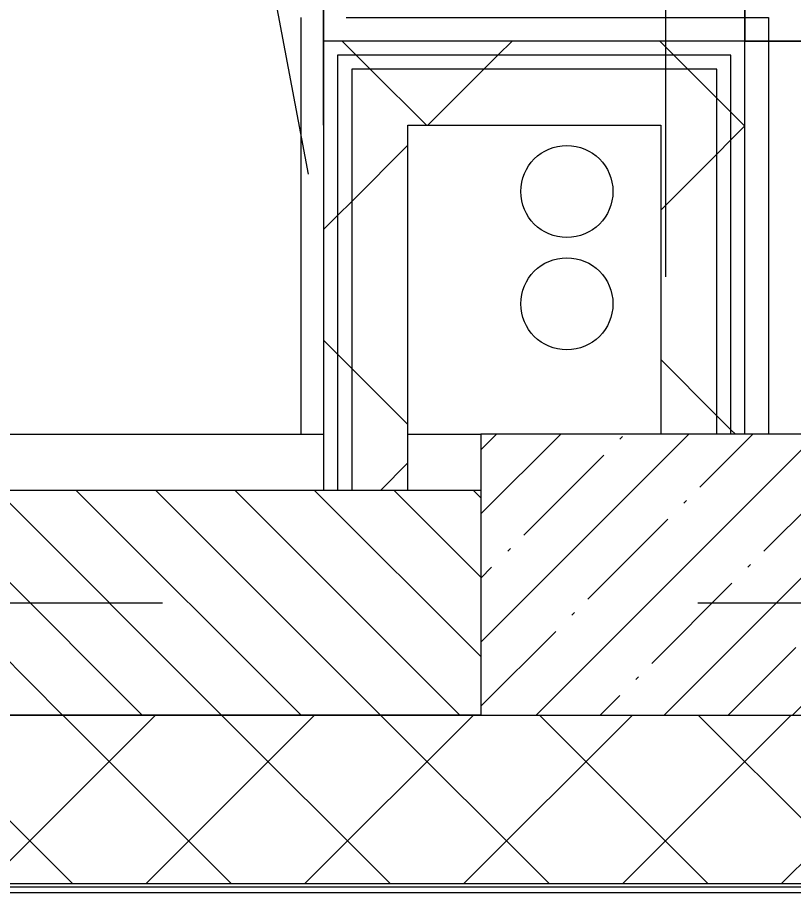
# Model space of a CAD drawing. Header units: millimetres. Extents: x 81037 to 284518, y -8553 to 29000.
# Drawn here: x 101318 to 102008, y -258 to 521 of the extents above; entities that cross this region are included whole.
import ezdxf

# ---------------------------------------------------------------- set-up
doc = ezdxf.new("R2010")
doc.units = ezdxf.units.MM
doc.linetypes.add('Осевая', pattern=[3175, 634.9999999999999, -476.25, 1587.5, -476.25])
for name, color, linetype, lineweight in [('A-ANNO-DIMS', 7, 'Continuous', 9), ('A-ANNO-DIMS-100', 7, 'Continuous', 9), ('A-DETL', 7, 'Continuous', 9), ('A-WALL', 7, 'Continuous', 9), ('A-WALL-1', 7, 'Continuous', 13), ('A-WALL-IDEN', 7, 'Continuous', 9), ('I-WALL', 7, 'Continuous', 9), ('S-COLS', 7, 'Continuous', 9), ('Оси-2', 7, 'Осевая', 9)]:
    doc.layers.add(name, color=color, linetype=linetype, lineweight=lineweight)
for name, color, linetype, lineweight, true_color in [('A-FLOR-1', 7, 'Continuous', 9, 0xaaaaaa), ('A-WALL-2', 7, 'Continuous', 13, 0x008040), ('I-WALL-2', 7, 'Continuous', 9, 0x008040)]:
    doc.layers.add(name, color=color, linetype=linetype, lineweight=lineweight, true_color=true_color)
doc.styles.add('ISOCPEUR_1', font='isocpeur.ttf', dxfattribs={"width": 0.9, "height": 200})
doc.dimstyles.new('ISO-2_0_0_9К_Средний_округл2_1', dxfattribs={"dimscale": 304.8, "dimtxt": 199.196235162063, "dimasz": 0.4921259842519685, "dimexe": 0.3937007874015748, "dimexo": 0, "dimgap": 0, "dimtad": 1, "dimdec": 0, "dimrnd": 10, "dimzin": 0, "dimdsep": 46, "dimtxsty": 'ISOCPEUR_1', "dimblk1": 'OBLIQUE', "dimblk2": 'OBLIQUE', "dimsah": 1, "dimcen": 0.09, "dimdle": 0.3937007874015748, "dimazin": 0, "dimtfac": 1, "dimtdec": 4, "dimtix": 1, "dimtmove": 1, "dimatfit": 3, "dimfxl": 1, "dimtvp": 1, "dimtolj": 1, "dimtzin": 0, "dimarcsym": 2})
pattern_1 = [(45, (0, 0), (-141.4213562373095, 141.4213562373095), []), (135, (0, 0), (-141.4213562373095, -141.4213562373095), [])]

# ---------------------------------------------------------------- blocks, each defined once
blk = doc.blocks.new('BSC_Колонна _Прямоугольная - 250х900-V5-План монтажа стен и перегородок 2 этажа в осях 23_33')
at = {"layer": 'S-COLS'}
h = blk.add_hatch(dxfattribs=at)
h.set_pattern_fill('FP_14', color=256, style=0, pattern_type=2)
h.set_pattern_definition([(45, (-102180, -25), (-57.02462636878913, 57.02462636878913), []), (45, (-102122.975, -25), (-57.02462636878913, 57.02462636878913), [100.806, -20.161, 3.353, -16.808])])
h.paths.add_polyline_path([(-45.06840897856963, -125.0000000000062), (450.0000000001273, -124.9999999999976), (450.0000000001273, 125.0000000000019), (-449.999999999876, 125.0000000000019), (-449.9999999998717, -125.0000000000062)])
for p, q in [((449.9999999999999, 125), (-450.0000000000001, 124.9999999999994)), ((-450.0000000000001, 124.9999999999994), (-449.9999999999953, -124.9999999999999)), ((449.9999999999998, -124.999999999992), (449.9999999999999, 125)), ((-449.9999999999953, -124.9999999999999), (449.9999999999998, -124.999999999992))]:
    blk.add_line(p, q, dxfattribs=at)
blk = doc.blocks.new('DIMBLOCK31-План монтажа стен и перегородок 2 этажа в осях 23_33')
at = {"layer": 'A-ANNO-DIMS-100'}
for p, q in [((102699.6397893454, 903.968835577267), (102699.6397893454, 424.7298494033394)), ((102305.6255959967, 619.9999999980615), (102305.6255959967, 29.99999999803989)), ((101965.0000000008, 499.9999999980616), (102425.6255959967, 499.9999999980616)), ((102305.6255959967, 499.9999999980616), (101965.0000000008, 499.9999999980616)), ((102699.6397893454, 424.7298494033394), (102305.6255959967, 324.9999999980507)), ((102411.6916131746, 149.9999999980399), (102185.6255959967, 149.9999999980399)), ((102305.6255959967, 149.9999999980399), (102411.6916131746, 149.9999999980399))]:
    blk.add_line(p, q, dxfattribs=at)
at = {"layer": 'A-ANNO-DIMS-100', "lineweight": 20}
for p, q in [((102305.6255959967, 499.9999999980616), (102230.6255959967, 574.9999999980616)), ((102305.6255959967, 499.9999999980616), (102380.6255959967, 424.9999999980615)), ((102305.6255959967, 149.9999999980399), (102230.6255959967, 224.99999999804)), ((102305.6255959967, 149.9999999980399), (102380.6255959967, 74.99999999803987))]:
    blk.add_line(p, q, dxfattribs=at)
at = {"layer": 'A-ANNO-DIMS-100', "color": 0, "insert": (102438.3486400648, 524.7298494033394), "char_height": 200, "width": 455.0867834087132, "attachment_point": 1, "rotation": 90, "line_spacing_factor": 1.149209049011902, "style": 'ISOCPEUR_1'}
blk.add_mtext('350', dxfattribs=at)
blk = doc.blocks.new('_Oblique')
at = {"color": 0, "linetype": 'ByBlock', "lineweight": -2}
blk.add_line((-0.5, -0.5), (0.5, 0.5), dxfattribs=at)
blk = doc.blocks.new('DIMBLOCK32-План монтажа стен и перегородок 2 этажа в осях 23_33')
at = {"layer": 'A-ANNO-DIMS-100'}
for p, q in [((101590.0000000008, 424.9999999980616), (101590.0000000008, 1060.80907767591)), ((101965.0000000008, 499.9999999980616), (101965.0000000008, 1060.80907767591)), ((101470.0000000008, 940.8090776759094), (102085.0000000008, 940.8090776759094)), ((101590.0000000008, 940.8090776759094), (101590.0000000008, 424.9999999980616)), ((102043.9449791908, 940.8090776759095), (101777.5000000008, 940.8090776759094)), ((101965.0000000008, 940.8090776759094), (101965.0000000008, 499.9999999980616)), ((102523.1839653647, 940.8090776759095), (102043.9449791908, 940.8090776759095))]:
    blk.add_line(p, q, dxfattribs=at)
at = {"layer": 'A-ANNO-DIMS-100', "lineweight": 20}
for p, q in [((101590.0000000008, 940.8090776759094), (101665.0000000008, 1015.809077675909)), ((101965.0000000008, 940.8090776759094), (102040.0000000008, 1015.809077675909)), ((101590.0000000008, 940.8090776759094), (101515.0000000008, 865.8090776759095)), ((101965.0000000008, 940.8090776759094), (101890.0000000008, 865.8090776759095))]:
    blk.add_line(p, q, dxfattribs=at)
at = {"layer": 'A-ANNO-DIMS-100', "color": 0, "insert": (102143.9449791908, 1202.100226956544), "char_height": 200, "width": 455.0867834087132, "attachment_point": 1, "line_spacing_factor": 1.149209049011902, "style": 'ISOCPEUR_1'}
blk.add_mtext('380', dxfattribs=at)

msp = doc.modelspace()

# ---------------------------------------------------------------- hatches: boundary and pattern name
at = {"layer": 'A-WALL'}
h = msp.add_hatch(dxfattribs=at)
h.set_pattern_fill('FP_3', color=256, style=0, pattern_type=2)
h.set_pattern_definition([(135, (0, 0), (-35.35533905932738, -35.35533905932737), [])])
h.paths.add_polyline_path([(122651.4964097478, -99.9999946648122), (122830.0000390225, -99.9999946648122), (122830.0000390225, 100.0000053351856), (122030.0000297698, 100.00000533519), (122030.0000297698, -99.9999946648122), (122325.8366514767, -99.9999946648122)])
h.paths.add_polyline_path([(119329.9999999999, -99.99999466480354), (119329.9999999999, 100.0000053351986), (118830.0000476523, 100.0000053351986), (118830.0000476523, -99.99999466480354), (119069.2390687663, -99.99999466480354)])
h.paths.add_polyline_path([(115161.3219695138, -99.99999466478621), (115630.0000000009, -99.99999466478621), (115630.0000000009, 100.0000053352073), (114580.0000000009, 100.000005335216), (114580.0000000009, -99.99999466478621), (114835.6622112428, -99.99999466478621)])
h.paths.add_polyline_path([(113680.0000000009, -99.99999466478621), (113680.0000000009, 100.000005335216), (113429.9999821184, 100.000005335216), (113429.9999821184, -99.99999466478621), (113533.0231781586, -99.99999466478621)])
h.paths.add_polyline_path([(108929.9999999999, -99.99999466476889), (110229.9999821184, -99.99999466476889), (110229.9999821184, 100.0000053352246), (108929.9999999999, 100.0000053352333)])
h.paths.add_polyline_path([(103779.9999702319, -99.99999466475155), (104830.0000000008, -99.99999466475155), (104830.0000000008, 100.000005335242), (103779.9999702319, 100.0000053352506)])
h.paths.add_polyline_path([(102786.2511552143, -99.99999466475155), (102879.9999702319, -99.99999466475155), (102879.9999702319, 100.0000053352506), (102630.0000476508, 100.0000053352506), (102630.0000476508, -99.9999946647429)])
h.paths.add_polyline_path([(101730.0000476508, -99.9999946647429), (101730.0000476508, 100.0000053352506), (100830.000035766, 100.0000053352593), (100830.000035766, -99.9999946647429), (101483.6121221301, -99.9999946647429)])
h.paths.add_polyline_path([(97575.6950228776, -99.99999466473423), (99030.0000000013, -99.99999466473423), (99030.0000000013, 100.0000053352593), (95680.00000000132, 100.0000053352766), (95680.00000000132, -99.99999466472558), (97250.03526460654, -99.99999466472558)])
h.paths.add_polyline_path([(94780.00000000134, -99.99999466472558), (94780.00000000134, 100.0000053352766), (94530.00001788359, 100.0000053352766), (94530.00001788359, -99.99999466471691), (94644.75719843821, -99.99999466471691)])
h.paths.add_polyline_path([(92690.79864881198, -99.99999466471691), (92730.00001788259, -99.99999466471691), (92730.00001788259, 100.0000053352853), (91930.00001788115, 100.0000053352853), (91930.00001788115, -99.99999466470824), (92365.13889054093, -99.99999466470824)])
h = msp.add_hatch(dxfattribs=at)
h.set_pattern_fill('FP_1', color=256, style=0, pattern_type=2)
h.set_pattern_definition([(45, (0, 0), (-70.71067811865476, 70.71067811865476), []), (135, (0, 0), (-70.71067811865476, -70.71067811865474), [])])
h.paths.add_polyline_path([(125080.0000000009, -249.9999946647088), (125080.0000000009, -99.99999466470824), (123730.0000390225, -99.99999466469959), (123730.0000390225, -249.9999946647001)])
h.paths.add_polyline_path([(122830.0000390225, -249.9999946647001), (122830.0000390225, -99.99999466469959), (122030.0000297698, -99.99999466469092), (122030.0000297698, -249.9999946646915)])
h.paths.add_polyline_path([(120229.9999999999, -249.9999946646915), (121130.0000297698, -249.9999946646915), (121130.0000297698, -99.99999466469092), (120229.9999999999, -99.99999466469092), (120229.9999999999, -126.0300784993581)])
h.paths.add_polyline_path([(119329.9999999999, -249.9999946646828), (119329.9999999999, -99.99999466468226), (117930.0000000009, -99.99999466468226), (117930.0000000009, -249.9999946646828)])
h.paths.add_polyline_path([(114580.0000000009, -249.9999946646785), (115630.0000000009, -249.9999946646785), (115630.0000000009, -99.99999466467793), (114580.0000000009, -99.99999466467793), (114580.0000000009, -126.0300784993581)])
h.paths.add_polyline_path([(113680.0000000009, -249.9999946646698), (113680.0000000009, -99.99999466466926), (112529.9999821184, -99.99999466466926), (112529.9999821184, -249.9999946646698)])
h.paths.add_polyline_path([(110229.9999821184, -249.9999946646612), (110229.9999821184, -99.9999946646606), (108929.9999999999, -99.99999466465194), (108929.9999999999, -249.9999946646525)])
h.paths.add_polyline_path([(108029.9999999999, -249.9999946646525), (108029.9999999999, -99.99999466465194), (107130.0000000008, -99.99999466465194), (107130.0000000008, -249.9999946646525)])
h.paths.add_polyline_path([(104830.0000000009, -249.9999946646438), (104830.0000000009, -99.99999466464327), (103779.9999702319, -99.99999466463461), (103779.9999702319, -249.9999946646352)])
h.paths.add_polyline_path([(102879.9999702319, -249.9999946646352), (102879.9999702319, -99.99999466463461), (100830.000035766, -99.99999466462594), (100830.000035766, -249.9999946646265)])
h.paths.add_polyline_path([(99930.00003576599, -249.9999946646265), (99930.00000000132, -99.99999466462594), (95680.00000000134, -99.99999466460862), (95680.00000000134, -249.9999946646092)])
h.paths.add_polyline_path([(94780.00000000134, -249.9999946646092), (94780.00000000134, -99.99999466460862), (93630.0000178826, -100.0000000019481), (93630.0000178826, -249.9999946646092)])
h.paths.add_polyline_path([(91930.00001788116, -249.9999946646005), (92730.00001788259, -249.9999946646005), (92730.00001788259, -99.99999466459995), (91930.00001788116, -99.99999466459995), (91930.00001788116, -126.0300784993581)])
h.paths.add_polyline_path([(91030.00001788118, -249.9999946646005), (91030.00001788116, -99.99999466459995), (89210.00000000134, -99.9999946645913), (89210.00000000134, -249.9999946645918), (89759.86082437259, -249.9999946645918)])
at = {"layer": 'I-WALL-2'}
h = msp.add_hatch(dxfattribs=at)
h.set_pattern_fill('FP_38', color=256, style=0, pattern_type=2)
h.set_pattern_definition(pattern_1)
h.paths.add_polyline_path([(101590.0000000009, 487.4999999980613), (101965.0000000009, 487.4999999980613), (101965.0000000009, 499.9999999980585), (101590.0000000009, 499.9999999980585)])
h = msp.add_hatch(dxfattribs=at)
h.set_pattern_fill('FP_38', color=256, style=0, pattern_type=2)
h.set_pattern_definition(pattern_1)
h.paths.add_polyline_path([(101602.5000000009, 100.0000053352593), (101602.5000000009, 487.4999999980613), (101590.0000000009, 487.4999999980613), (101590.0000000009, 100.0000053352593)])
h = msp.add_hatch(dxfattribs=at)
h.set_pattern_fill('FP_38', color=256, style=0, pattern_type=2)
h.set_pattern_definition(pattern_1)
h.paths.add_polyline_path([(101940.0000000009, 474.9999999980555), (101952.5000000009, 474.9999999980555), (101952.5000000009, 487.4999999980613), (101602.5000000009, 487.4999999980613), (101602.5000000009, 474.9999999980555), (101615.0000000009, 474.9999999980555)])
h = msp.add_hatch(dxfattribs=at)
h.set_pattern_fill('FP_38', color=256, style=0, pattern_type=2)
h.set_pattern_definition(pattern_1)
h.paths.add_polyline_path([(101965.0000000009, 149.9999999980427), (101965.0000000009, 487.4999999980613), (101952.5000000009, 487.4999999980613), (101952.5000000009, 149.9999999980427), (101963.0769232515, 149.9999999980427)])
h = msp.add_hatch(dxfattribs=at)
h.set_pattern_fill('FP_38', color=256, style=0, pattern_type=2)
h.set_pattern_definition(pattern_1)
h.paths.add_polyline_path([(101615.0000000009, 100.0000053352593), (101615.0000000009, 474.9999999980555), (101602.5000000009, 474.9999999980555), (101602.5000000009, 100.0000053352593)])
h = msp.add_hatch(dxfattribs=at)
h.set_pattern_fill('FP_38', color=256, style=0, pattern_type=2)
h.set_pattern_definition(pattern_1)
h.paths.add_polyline_path([(101890.0000000009, 424.9999999980625), (101940.0000000009, 424.9999999980625), (101940.0000000009, 474.9999999980555), (101615.0000000009, 474.9999999980555), (101615.0000000009, 424.9999999980625), (101665.0000000009, 424.9999999980625)])
h = msp.add_hatch(dxfattribs=at)
h.set_pattern_fill('FP_38', color=256, style=0, pattern_type=2)
h.set_pattern_definition(pattern_1)
h.paths.add_polyline_path([(101950.5769232516, 149.9999999980427), (101952.5000000009, 149.9999999980427), (101952.5000000009, 474.9999999980555), (101940.0000000009, 474.9999999980555), (101940.0000000009, 149.9999999980427)])
h = msp.add_hatch(dxfattribs=at)
h.set_pattern_fill('FP_38', color=256, style=0, pattern_type=2)
h.set_pattern_definition(pattern_1)
h.paths.add_polyline_path([(101665.0000000009, 100.0000053352593), (101665.0000000009, 424.9999999980625), (101615.0000000009, 424.9999999980625), (101615.0000000009, 100.0000053352593)])
h = msp.add_hatch(dxfattribs=at)
h.set_pattern_fill('FP_38', color=256, style=0, pattern_type=2)
h.set_pattern_definition(pattern_1)
h.paths.add_polyline_path([(101940.0000000009, 149.9999999980427), (101940.0000000009, 424.9999999980625), (101890.0000000009, 424.9999999980625), (101890.0000000009, 149.9999999980427)])

# ---------------------------------------------------------------- linework, layer by layer
at = {"layer": 'A-DETL'}
for centre in [(101806.5096629497, 366.0883038267216), (101806.5096629497, 266.0883038267184)]:
    msp.add_circle(centre, 40.99999999988358, dxfattribs=at)
at = {"layer": 'A-FLOR-1'}
for p, q in [((101570.0000000009, 150.0000053352198), (101570.0000000009, 520.9999999980619)), ((101610.0000000009, 520.9999999980623), (101986.0000000008, 520.9999999980602)), ((101986.0000000008, 520.9999999980602), (101986.0000000008, 150.0000053352371))]:
    msp.add_line(p, q, dxfattribs=at)
at = {"layer": 'A-WALL'}
for p, q in [((101730.0000476507, 100.0000053352566), (100830.0000357659, 100.0000053352595)), ((92730.00001788251, -257.9999946646005), (107130.0000000007, -257.999994664647))]:
    msp.add_line(p, q, dxfattribs=at)
at = {"layer": 'A-WALL-1'}
for p, q in [((100830.0000357659, -99.99999466474051), (101730.0000476507, -99.99999466474343)), ((101730.0000476507, -99.99999466462951), (100830.0000357659, -99.99999466462661)), ((100830.0000357659, -249.9999946646266), (102879.9999702318, -249.9999946646333)), ((100830.0000357659, -252.9999946646267), (102879.9999702318, -252.9999946646332))]:
    msp.add_line(p, q, dxfattribs=at)
at = {"layer": 'A-WALL-2'}
for p, q in [((101590.0000000008, 487.4999999980616), (101590.0000000008, 424.9999999980616)), ((101602.5000000008, 487.4999999980616), (101602.5000000008, 100.000005335257)), ((101952.5000000008, 487.4999999980616), (101602.5000000008, 487.4999999980616)), ((101952.5000000008, 149.999999998046), (101952.5000000008, 487.4999999980616)), ((101615.0000000008, 474.9999999980616), (101615.0000000008, 100.000005335257)), ((101940.0000000008, 474.9999999980616), (101615.0000000008, 474.9999999980616)), ((101940.0000000008, 149.999999998046), (101940.0000000008, 474.9999999980616))]:
    msp.add_line(p, q, dxfattribs=at)
at = {"layer": 'A-WALL-IDEN'}
for p, q in [((101576.5054074878, 381.5501784559459), (101331.0706600648, 1688.163171420324)), ((101894.6731264624, 290.2118359907398), (101894.6731264624, 1688.163171420323))]:
    msp.add_line(p, q, dxfattribs=at)
at = {"layer": 'I-WALL'}
for p, q in [((99930.00000000122, 150.0000053353763), (101590.0000000008, 150.000005335371)), ((101665.0000000008, 150.0000053353707), (101730.0000476507, 150.0000053353705))]:
    msp.add_line(p, q, dxfattribs=at)
at = {"layer": 'I-WALL-2'}
for p, q in [((101590.0000000008, 499.9999999980616), (101590.0000000008, 100.000005335257)), ((101965.0000000008, 499.9999999980616), (101590.0000000008, 499.9999999980616)), ((101965.0000000008, 149.9999999980459), (101965.0000000008, 499.9999999980616)), ((101665.0000000008, 100.000005335257), (101665.0000000008, 424.9999999980616)), ((101665.0000000008, 424.9999999980616), (101890.0000000008, 424.9999999980616)), ((101890.0000000008, 424.9999999980616), (101890.0000000008, 149.9999999980462))]:
    msp.add_line(p, q, dxfattribs=at)
at = {"layer": 'Оси-2'}
msp.add_line((84936.71959556935, -2.930646141054324e-09), (122760.0000000007, -3.052831987733666e-09), dxfattribs=at)

# ---------------------------------------------------------------- block references
at = {"layer": 'S-COLS'}
msp.add_blockref('BSC_Колонна _Прямоугольная - 250х900-V5-План монтажа стен и перегородок 2 этажа в осях 23_33', (102180.0000476507, 24.99999999804046), dxfattribs=at)

# ---------------------------------------------------------------- dimensions: what is measured, and where the dimension line sits
at = {"layer": 'A-ANNO-DIMS'}
dim = msp.add_linear_dim(base=(101965.0000000008, 940.8090776759094), p1=(101590.0000000008, 424.9999999980616), p2=(101965.0000000008, 499.9999999980616), dimstyle='ISO-2_0_0_9К_Средний_округл2_1', override={"dimpost": '<>', "dimfxl": 382.4264635194731}, dxfattribs=at)
dim.commit()
dim.dimension.update_dxf_attribs({"geometry": 'DIMBLOCK32-План монтажа стен и перегородок 2 этажа в осях 23_33', "text_midpoint": (102371.4883708952, 1068.766893623211), "dimtype": 160})
dim = msp.add_linear_dim(base=(102305.6255959967, 149.99999999804), p1=(101965.0000000008, 499.9999999980616), p2=(102411.6916131746, 149.9999999980399), angle=89.99999999999991, dimstyle='ISO-2_0_0_9К_Средний_округл2_1', override={"dimpost": '<>', "dimfxl": 567.4798650875964}, dxfattribs=at)
dim.commit()
dim.dimension.update_dxf_attribs({"geometry": 'DIMBLOCK31-План монтажа стен и перегородок 2 этажа в осях 23_33', "text_midpoint": (102571.6819733981, 752.273241107696), "dimtype": 160, "text_rotation": 89.99999999999991})

doc.saveas('drawing.dxf')
